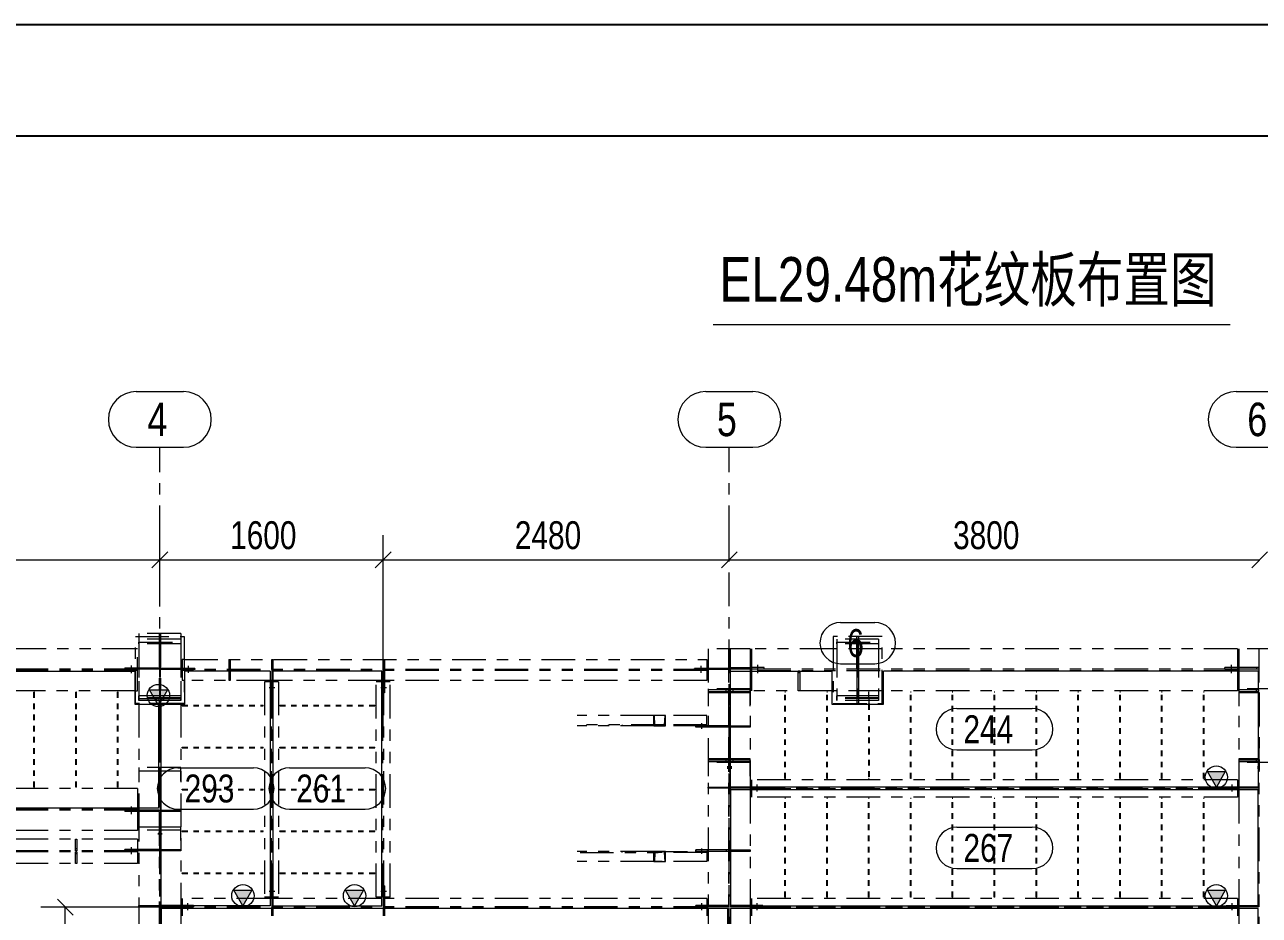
# Model space of a CAD drawing. Header units: millimetres. Extents: x 6786 to 7380, y -302 to 118.
# Drawn here: x 6942.2 to 7052.7, y 38.2 to 118 of the extents above; entities that cross this region are included whole.
import ezdxf

# ---------------------------------------------------------------- set-up
doc = ezdxf.new("R2010")
doc.units = ezdxf.units.MM
for name, pattern in [('XKITLINE00', [0]), ('XKITLINE02', [4, 2, -2]), ('XKITLINE03', [6, 3, -1, 1, -1]), ('XKITLINE04', [3, 0.5, -0.5, 0.5, -0.5, 0.5, -0.5]), ('XKITLINE05', [8, 3, -1, 1, -1, 1, -1])]:
    doc.linetypes.add(name, pattern=pattern)
for name, color, linetype, lineweight in [('Bolt', 7, 'Continuous', 0), ('OtherObjectType', 1, 'Continuous', 0), ('Part', 2, 'Continuous', 0), ('PartMark', 3, 'Continuous', 0), ('S-GRID', 1, 'Continuous', 0), ('Z-DIMENSIONS', 1, 'Continuous', 0)]:
    doc.layers.add(name, color=color, linetype=linetype, lineweight=lineweight)
doc.styles.add('Arial', font='arial.ttf')

msp = doc.modelspace()

# ---------------------------------------------------------------- hatches: boundary and pattern name
at = {"layer": 'Part'}
for points in [[(6953.33, 58.43), (6954.93, 58.43), (6954.13, 57.03)], [(7048.08, 51.12), (7049.68, 51.12), (7048.88, 49.72)], [(6960.9, 40.5), (6962.5, 40.5), (6961.7, 39.1)], [(6970.9, 40.5), (6972.5, 40.5), (6971.7, 39.1)], [(7048.08, 40.5), (7049.68, 40.5), (7048.88, 39.1)]]:
    msp.add_hatch(color=7, dxfattribs=at).paths.add_polyline_path(points, flags=17)

# ---------------------------------------------------------------- linework, layer by layer
at = {"color": 1, "linetype": 'XKITLINE00'}
msp.add_line((6785.84, 118.02), (7379.84, 118.02), dxfattribs=at)
at = {"color": 0, "linetype": 'XKITLINE00'}
msp.add_line((7369.84, 108.02), (6810.84, 108.02), dxfattribs=at)
at = {"layer": 'Bolt', "color": 6, "linetype": 'XKITLINE02', "lineweight": 0}
for p, q in [((6951.7, 60.63), (6951.7, 59.94)), ((6951.7, 60.63), (6951.7, 59.94)), ((6951.7, 60.63), (6951.7, 59.94)), ((6951.7, 60.63), (6951.7, 59.94)), ((6956.82, 59.96), (6956.82, 60.58)), ((6956.82, 59.96), (6956.82, 60.58)), ((6956.82, 59.96), (6956.82, 60.58)), ((7002.7, 60.58), (7002.7, 59.96)), ((7002.7, 60.58), (7002.7, 59.96)), ((7002.7, 60.58), (7002.7, 59.96)), ((7007.82, 59.92), (7007.82, 60.67)), ((7007.82, 59.92), (7007.82, 60.67)), ((7007.82, 59.92), (7007.82, 60.67)), ((7007.82, 59.92), (7007.82, 60.67)), ((7050.2, 60.67), (7050.2, 59.92)), ((7050.2, 60.67), (7050.2, 59.92)), ((7050.2, 60.67), (7050.2, 59.92)), ((7050.2, 60.67), (7050.2, 59.92)), ((6964.06, 58.66), (6964.56, 58.66)), ((6964.06, 58.66), (6964.56, 58.66)), ((6974.06, 58.66), (6974.56, 58.66)), ((6974.06, 58.66), (6974.56, 58.66)), ((7007.76, 49.33), (7007.76, 49.96)), ((7007.76, 49.33), (7007.76, 49.96)), ((7050.26, 49.96), (7050.26, 49.33)), ((7050.26, 49.96), (7050.26, 49.33)), ((6951.7, 48), (6951.7, 47.31)), ((6951.7, 48), (6951.7, 47.31)), ((6951.7, 48), (6951.7, 47.31)), ((6951.7, 48), (6951.7, 47.31)), ((6951.7, 44.35), (6951.7, 43.72)), ((6951.7, 44.35), (6951.7, 43.72)), ((6951.7, 44.35), (6951.7, 43.72)), ((6964.56, 40.38), (6964.06, 40.38)), ((6964.56, 40.38), (6964.06, 40.38)), ((6974.56, 40.38), (6974.06, 40.38)), ((6974.56, 40.38), (6974.06, 40.38)), ((6956.76, 38.71), (6956.76, 39.33)), ((6956.76, 38.71), (6956.76, 39.33)), ((7002.76, 39.33), (7002.76, 38.71)), ((7002.76, 39.33), (7002.76, 38.71)), ((7007.76, 38.71), (7007.76, 39.33)), ((7007.76, 38.71), (7007.76, 39.33)), ((7050.26, 39.33), (7050.26, 38.71)), ((7050.26, 39.33), (7050.26, 38.71))]:
    msp.add_line(p, q, dxfattribs=at)
at = {"layer": 'Bolt', "color": 6, "linetype": 'XKITLINE00', "lineweight": 0}
for p, q in [((6994.4, 55.31), (6994.4, 55.22)), ((6995.65, 55.31), (6995.65, 55.22)), ((6996.9, 55.31), (6996.9, 55.22)), ((6998.15, 55.31), (6998.15, 55.22)), ((7002.76, 55.45), (7002.76, 54.95)), ((7002.76, 55.45), (7002.76, 54.95)), ((7002.76, 44.24), (7002.76, 43.74)), ((7002.76, 44.24), (7002.76, 43.74)), ((6994.4, 43.88), (6994.4, 43.97)), ((6995.65, 43.88), (6995.65, 43.97)), ((6996.9, 43.88), (6996.9, 43.97)), ((6998.15, 43.88), (6998.15, 43.97))]:
    msp.add_line(p, q, dxfattribs=at)
at = {"layer": 'OtherObjectType', "color": 1, "linetype": 'XKITLINE00', "lineweight": 0}
msp.add_line((7003.8, 91.17), (7050.11, 91.17), dxfattribs=at)
at = {"layer": 'Part', "color": 6, "linetype": 'XKITLINE05', "lineweight": 0}
for p, q in [((6952.07, 63.22), (6956.45, 63.22)), ((6952.07, 57.22), (6952.07, 63.22)), ((6956.13, 63.47), (6952.38, 63.47)), ((6952.38, 63.47), (6952.38, 63.22)), ((6952.38, 63.22), (6952.38, 57.22)), ((6954.19, 63.47), (6954.19, 24.47)), ((6954.33, 63.47), (6954.33, 24.47)), ((6956.13, 63.47), (6956.13, 63.22)), ((6956.13, 63.22), (6956.13, 57.22)), ((6956.45, 63.22), (6956.45, 57.22)), ((7014.57, 63.22), (7014.57, 57.22)), ((7018.95, 63.22), (7014.57, 63.22)), ((7016.68, 60.29), (7016.68, 63.22)), ((7016.68, 63.22), (7016.83, 63.22)), ((7016.83, 63.22), (7016.83, 60.29)), ((7018.95, 57.22), (7018.95, 63.22)), ((6952.07, 62.1), (6896.45, 62.1)), ((6952.26, 62.1), (6952.07, 62.1)), ((6952.26, 58.35), (6952.26, 62.1)), ((6956.13, 62.97), (6952.38, 62.97)), ((6952.38, 62.97), (6952.38, 62.72)), ((6952.38, 62.55), (6952.38, 62.72)), ((6952.38, 62.72), (6956.13, 62.72)), ((6952.38, 62.72), (6952.38, 62.55)), ((6956.13, 62.55), (6952.38, 62.55)), ((6952.38, 62.55), (6952.38, 57.9)), ((6954.3, 62.55), (6954.22, 62.55)), ((6954.22, 62.55), (6954.22, 57.66)), ((6954.3, 62.55), (6954.3, 57.66)), ((6956.13, 62.97), (6956.13, 62.72)), ((6956.13, 62.72), (6956.13, 62.55)), ((6956.13, 62.72), (6956.13, 62.55)), ((6956.13, 62.55), (6956.13, 57.9)), ((7007.13, 62.1), (7003.38, 62.1)), ((7003.38, 62.1), (7003.38, 38.85)), ((7005.19, 62.1), (7005.19, 12.1)), ((7005.33, 62.1), (7005.33, 12.1)), ((7007.13, 62.1), (7007.13, 60.1)), ((7007.26, 62.1), (7007.26, 60.1)), ((7014.57, 62.1), (7007.26, 62.1)), ((7018.95, 62.1), (7014.57, 62.1)), ((7018.63, 62.97), (7014.88, 62.97)), ((7014.88, 62.97), (7014.88, 62.72)), ((7014.88, 62.55), (7014.88, 62.72)), ((7014.88, 62.72), (7018.63, 62.72)), ((7014.88, 62.72), (7014.88, 62.55)), ((7018.63, 62.55), (7014.88, 62.55)), ((7014.88, 62.55), (7014.88, 57.9)), ((7016.83, 62.1), (7016.68, 62.1)), ((7016.8, 62.55), (7016.72, 62.55)), ((7016.72, 62.55), (7016.72, 57.66)), ((7016.8, 62.55), (7016.8, 57.66)), ((7018.63, 62.97), (7018.63, 62.72)), ((7018.63, 62.72), (7018.63, 62.55)), ((7018.63, 62.72), (7018.63, 62.55)), ((7018.63, 62.55), (7018.63, 57.9)), ((7050.76, 62.1), (7018.95, 62.1)), ((7050.76, 62.1), (7050.76, 60.1)), ((7054.63, 62.1), (7050.88, 62.1)), ((7050.88, 62.1), (7050.88, 60.1)), ((7052.69, 62.1), (7052.69, 12.1)), ((6956.26, 61.16), (6956.26, 59.28)), ((6956.45, 61.16), (6956.26, 61.16)), ((6956.45, 61.16), (7003.26, 61.16)), ((6960.46, 60.26), (6960.46, 61.16)), ((6960.46, 61.16), (6960.56, 61.16)), ((6960.56, 61.16), (6960.56, 60.26)), ((6964.29, 60.26), (6964.29, 61.16)), ((6964.29, 61.16), (6964.39, 61.16)), ((6964.39, 61.16), (6964.39, 60.26)), ((6974.29, 60.26), (6974.29, 61.16)), ((6974.29, 61.16), (6974.39, 61.16)), ((6974.39, 61.16), (6974.39, 60.26)), ((7003.26, 61.16), (7003.26, 59.28)), ((6952.26, 60.28), (6861.88, 60.28)), ((6952.26, 60.16), (6861.88, 60.16)), ((6951.13, 60.41), (6954.19, 60.41)), ((6951.13, 60.41), (6951.13, 60.28)), ((6954.19, 60.28), (6951.13, 60.28)), ((6952.32, 60.28), (6952.32, 60.41)), ((6952.32, 60.28), (6952.32, 60.41)), ((6952.38, 60.41), (6952.38, 60.28)), ((6952.38, 60.28), (6952.38, 60.41)), ((6952.38, 60.41), (6952.38, 60.28)), ((6952.38, 60.28), (6952.38, 60.41)), ((6954, 60.28), (6954, 60.41)), ((6954, 60.41), (6954, 60.28)), ((6954.19, 60.41), (6954.19, 60.28)), ((6954.33, 60.26), (6954.33, 60.36)), ((6957.38, 60.36), (6954.33, 60.36)), ((6957.38, 60.26), (6954.33, 60.26)), ((6954.51, 60.26), (6954.51, 60.36)), ((6954.51, 60.36), (6954.51, 60.26)), ((6956.13, 60.36), (6956.13, 60.26)), ((6956.13, 60.26), (6956.13, 60.36)), ((6956.13, 60.36), (6956.13, 60.26)), ((6956.2, 60.26), (6956.2, 60.36)), ((6956.2, 60.26), (6956.2, 60.36)), ((7003.26, 60.26), (6956.26, 60.26)), ((7003.26, 60.18), (6956.26, 60.18)), ((6957.38, 60.36), (6957.38, 60.26)), ((6957.38, 60.26), (6957.38, 60.36)), ((6960.56, 60.45), (6960.46, 60.45)), ((6960.56, 60.26), (6960.46, 60.26)), ((6960.46, 59.28), (6960.46, 60.18)), ((6960.46, 60.18), (6960.56, 60.18)), ((6960.56, 59.99), (6960.46, 59.99)), ((6960.56, 60.18), (6960.56, 59.28)), ((6964.39, 60.45), (6964.29, 60.45)), ((6964.39, 60.26), (6964.29, 60.26)), ((6964.29, 60.18), (6964.29, 59.28)), ((6964.39, 60.18), (6964.29, 60.18)), ((6964.29, 59.99), (6964.39, 59.99)), ((6964.39, 59.99), (6964.29, 59.99)), ((6964.39, 60.18), (6964.39, 58.16)), ((6974.39, 60.45), (6974.29, 60.45)), ((6974.39, 60.26), (6974.29, 60.26)), ((6974.29, 60.18), (6974.29, 59.28)), ((6974.39, 60.18), (6974.29, 60.18)), ((6974.29, 59.99), (6974.39, 59.99)), ((6974.29, 59.99), (6974.39, 59.99)), ((6974.39, 60.18), (6974.39, 59.28)), ((7003.26, 60.36), (7002.13, 60.36)), ((7002.13, 60.26), (7002.13, 60.36)), ((7002.13, 60.26), (7002.13, 60.36)), ((7002.13, 60.26), (7003.26, 60.26)), ((7003.38, 60.36), (7003.26, 60.36)), ((7003.34, 60.26), (7003.26, 60.26)), ((7003.32, 60.26), (7003.32, 60.36)), ((7003.32, 60.26), (7003.32, 60.36)), ((7003.37, 60.26), (7003.34, 60.26)), ((7003.38, 60.26), (7003.34, 60.26)), ((7003.38, 60.26), (7003.37, 60.26)), ((7005.19, 60.36), (7003.38, 60.36)), ((7003.38, 60.26), (7003.38, 60.36)), ((7003.38, 60.36), (7003.38, 60.26)), ((7003.38, 60.36), (7003.38, 60.26)), ((7003.38, 60.26), (7003.38, 60.26)), ((7005.19, 60.26), (7003.38, 60.26)), ((7005, 60.26), (7005, 60.36)), ((7005, 60.26), (7005, 60.36)), ((7005.19, 60.36), (7005.19, 60.26)), ((7005.33, 60.44), (7005.33, 60.29)), ((7005.33, 60.44), (7007.13, 60.44)), ((7007.13, 60.29), (7005.33, 60.29)), ((7005.51, 60.29), (7005.51, 60.44)), ((7005.51, 60.29), (7005.51, 60.44)), ((7007.14, 60.44), (7007.13, 60.44)), ((7007.13, 60.44), (7007.13, 60.29)), ((7007.13, 60.29), (7007.13, 60.44)), ((7007.13, 60.44), (7007.13, 60.29)), ((7007.13, 60.44), (7007.14, 60.44)), ((7007.26, 60.29), (7007.13, 60.29)), ((7007.13, 60.1), (7007.13, 49.72)), ((7007.26, 60.44), (7007.14, 60.44)), ((7007.2, 60.29), (7007.2, 60.44)), ((7007.2, 60.29), (7007.2, 60.44)), ((7008.38, 60.44), (7007.26, 60.44)), ((7050.76, 60.29), (7007.26, 60.29)), ((7008.38, 60.29), (7007.26, 60.29)), ((7050.76, 60.15), (7007.26, 60.15)), ((7007.26, 60.1), (7007.26, 58.35)), ((7008.38, 60.29), (7008.38, 60.44)), ((7008.38, 60.29), (7008.38, 60.44)), ((7011.43, 58.35), (7011.43, 60.15)), ((7011.43, 60.15), (7011.58, 60.15)), ((7011.58, 59.96), (7011.43, 59.96)), ((7011.58, 60.15), (7011.58, 58.35)), ((7016.83, 60.54), (7016.68, 60.54)), ((7016.68, 60.29), (7016.83, 60.29)), ((7016.68, 60.15), (7016.68, 57.22)), ((7016.68, 60.15), (7016.83, 60.15)), ((7016.83, 59.9), (7016.68, 59.9)), ((7016.83, 60.15), (7016.83, 57.22)), ((7050.76, 60.44), (7049.63, 60.44)), ((7049.63, 60.29), (7049.63, 60.44)), ((7049.63, 60.29), (7049.63, 60.44)), ((7049.63, 60.29), (7050.76, 60.29)), ((7050.88, 60.44), (7050.76, 60.44)), ((7050.84, 60.29), (7050.76, 60.29)), ((7050.76, 60.1), (7050.76, 58.35)), ((7050.82, 60.29), (7050.82, 60.44)), ((7050.82, 60.29), (7050.82, 60.44)), ((7050.87, 60.29), (7050.84, 60.29)), ((7050.88, 60.29), (7050.84, 60.29)), ((7050.88, 60.29), (7050.87, 60.29)), ((7052.69, 60.44), (7050.88, 60.44)), ((7050.88, 60.29), (7050.88, 60.44)), ((7050.88, 60.44), (7050.88, 60.29)), ((7050.88, 60.44), (7050.88, 60.29)), ((7050.88, 60.29), (7050.88, 60.29)), ((7052.69, 60.29), (7050.88, 60.29)), ((7050.88, 60.1), (7050.88, 49.72)), ((7052.5, 60.29), (7052.5, 60.44)), ((7052.5, 60.29), (7052.5, 60.44)), ((7052.69, 60.44), (7052.69, 60.29)), ((6956.45, 59.28), (6956.26, 59.28)), ((6956.51, 59.28), (6956.45, 59.28)), ((6964.13, 59.28), (6956.51, 59.28)), ((6960.56, 59.28), (6960.46, 59.28)), ((6964.13, 59.16), (6963.63, 59.16)), ((6963.63, 59.16), (6963.63, 39.88)), ((6964.38, 59.28), (6964.13, 59.28)), ((6964.38, 59.16), (6964.13, 59.16)), ((6964.22, 59.16), (6964.22, 39.88)), ((6964.29, 59.28), (6964.29, 59.16)), ((6964.39, 59.28), (6964.29, 59.28)), ((6964.39, 59.28), (6964.29, 59.28)), ((6964.29, 59.28), (6964.39, 59.28)), ((6964.29, 59.22), (6964.38, 59.22)), ((6964.39, 59.22), (6964.29, 59.22)), ((6964.29, 59.16), (6964.29, 58.16)), ((6964.88, 59.16), (6964.29, 59.16)), ((6964.29, 39.88), (6964.29, 59.16)), ((6974.13, 59.28), (6964.38, 59.28)), ((6964.88, 59.16), (6964.88, 39.88)), ((6973.63, 39.88), (6973.63, 59.16)), ((6974.13, 59.16), (6973.63, 59.16)), ((7003.26, 59.28), (6974.13, 59.28)), ((6974.88, 59.16), (6974.13, 59.16)), ((6974.22, 39.88), (6974.22, 59.16)), ((6974.29, 59.28), (6974.29, 59.16)), ((6974.39, 59.28), (6974.29, 59.28)), ((6974.39, 59.28), (6974.29, 59.28)), ((6974.29, 59.28), (6974.39, 59.28)), ((6974.39, 59.22), (6974.29, 59.22)), ((6974.29, 59.22), (6974.39, 59.22)), ((6974.29, 59.16), (6974.29, 39.88)), ((6974.29, 59.16), (6974.29, 58.16)), ((6974.39, 59.28), (6974.39, 59.28)), ((6974.39, 59.28), (6974.39, 59.27)), ((6974.39, 59.27), (6974.39, 59.28)), ((6974.39, 59.24), (6974.39, 59.27)), ((6974.39, 59.24), (6974.39, 59.16)), ((6974.39, 59.16), (6974.39, 58.16)), ((6974.88, 39.88), (6974.88, 59.16)), ((6952.01, 58.35), (6896.51, 58.35)), ((6952.07, 58.35), (6952.01, 58.35)), ((6952.07, 58.35), (6952.26, 58.35)), ((6954.22, 57.9), (6952.38, 57.9)), ((6952.38, 57.49), (6952.38, 57.9)), ((6952.38, 57.9), (6952.38, 57.49)), ((6956.13, 57.72), (6952.38, 57.72)), ((6956.13, 57.66), (6952.38, 57.66)), ((6954.19, 57.62), (6952.38, 57.62)), ((6952.38, 57.62), (6952.38, 57.52)), ((6952.38, 57.52), (6954.19, 57.52)), ((6953.94, 57.62), (6953.94, 57.52)), ((6954.19, 57.52), (6954.19, 57.62)), ((6954.22, 57.9), (6954.3, 57.9)), ((6954.3, 57.9), (6954.22, 57.9)), ((6954.3, 57.66), (6954.22, 57.66)), ((6956.13, 57.9), (6954.3, 57.9)), ((6956.13, 57.62), (6954.33, 57.62)), ((6954.33, 57.62), (6954.33, 57.52)), ((6954.33, 57.52), (6956.13, 57.52)), ((6954.58, 57.62), (6954.58, 57.52)), ((6956.13, 57.9), (6956.13, 57.49)), ((6956.13, 57.9), (6956.13, 57.49)), ((6956.13, 57.52), (6956.13, 57.62)), ((6964.39, 58.16), (6964.29, 58.16)), ((6974.39, 58.16), (6974.29, 58.16)), ((7007.13, 58.53), (7003.38, 58.53)), ((7003.38, 58.53), (7003.38, 56.98)), ((7005.19, 58.43), (7003.38, 58.43)), ((7003.38, 58.43), (7003.38, 58.3)), ((7003.38, 58.3), (7005.19, 58.3)), ((7003.38, 58.2), (7005.2, 58.2)), ((7004.94, 58.43), (7004.94, 58.3)), ((7005.19, 58.3), (7005.19, 58.43)), ((7005.2, 58.2), (7005.2, 51.03)), ((7005.32, 51.03), (7005.32, 58.2)), ((7005.32, 58.2), (7007.13, 58.2)), ((7007.13, 58.43), (7005.33, 58.43)), ((7005.33, 58.43), (7005.33, 58.3)), ((7005.33, 58.3), (7007.13, 58.3)), ((7005.58, 58.43), (7005.58, 58.3)), ((7007.13, 56.98), (7007.13, 58.53)), ((7007.13, 58.3), (7007.13, 58.43)), ((7014.45, 58.35), (7007.26, 58.35)), ((7011.58, 58.35), (7011.43, 58.35)), ((7014.57, 58.35), (7014.45, 58.35)), ((7018.95, 58.35), (7014.57, 58.35)), ((7016.72, 57.9), (7014.88, 57.9)), ((7014.88, 57.49), (7014.88, 57.9)), ((7014.88, 57.9), (7014.88, 57.49)), ((7018.63, 57.72), (7014.88, 57.72)), ((7018.63, 57.66), (7014.88, 57.66)), ((7016.83, 58.35), (7016.68, 58.35)), ((7016.72, 57.9), (7016.8, 57.9)), ((7016.8, 57.9), (7016.72, 57.9)), ((7016.8, 57.66), (7016.72, 57.66)), ((7018.63, 57.9), (7016.8, 57.9)), ((7018.63, 57.9), (7018.63, 57.49)), ((7018.63, 57.9), (7018.63, 57.49)), ((7019.07, 58.35), (7018.95, 58.35)), ((7050.76, 58.35), (7019.07, 58.35)), ((7054.63, 58.53), (7050.88, 58.53)), ((7050.88, 58.53), (7050.88, 56.98)), ((7052.69, 58.43), (7050.88, 58.43)), ((7050.88, 58.43), (7050.88, 58.3)), ((7050.88, 58.3), (7052.69, 58.3)), ((7050.88, 58.2), (7052.7, 58.2)), ((7052.44, 58.43), (7052.44, 58.3)), ((7052.69, 58.3), (7052.69, 58.43)), ((7052.7, 58.2), (7052.7, 51.03)), ((6956.45, 57.22), (6952.07, 57.22)), ((6956.13, 57.49), (6952.38, 57.49)), ((6952.38, 57.47), (6952.38, 57.49)), ((6956.13, 57.47), (6952.38, 57.47)), ((6952.38, 57.22), (6952.38, 57.16)), ((6952.38, 57.16), (6952.38, 47.85)), ((6956.13, 57.49), (6956.13, 57.47)), ((6956.13, 57.22), (6956.13, 57.16)), ((6956.13, 57.16), (6956.13, 39.1)), ((7014.57, 57.22), (7018.95, 57.22)), ((7018.63, 57.49), (7014.88, 57.49)), ((7014.88, 57.47), (7014.88, 57.49)), ((7018.63, 57.47), (7014.88, 57.47)), ((7016.83, 57.22), (7016.68, 57.22)), ((7018.63, 57.49), (7018.63, 57.47)), ((6998.51, 56.13), (6991.64, 56.13)), ((6999.47, 55.31), (6991.89, 55.31)), ((7003.26, 56.13), (6998.51, 56.13)), ((6998.51, 55.22), (6998.51, 56.13)), ((6998.51, 56.13), (6998.51, 55.22)), ((6999.54, 56.13), (6998.51, 56.13)), ((6998.58, 55.31), (6998.55, 56.13)), ((6998.58, 55.31), (6998.55, 56.13)), ((7003.26, 55.31), (6998.58, 55.31)), ((6999.47, 55.31), (6999.51, 56.13)), ((6999.51, 56.13), (6999.47, 55.31)), ((6999.54, 55.22), (6999.54, 56.13)), ((6999.54, 55.22), (6999.54, 56.13)), ((7003.26, 55.22), (7003.26, 56.13)), ((6998.51, 55.22), (6991.64, 55.22)), ((7003.26, 55.22), (6998.51, 55.22)), ((6998.51, 55.22), (6999.54, 55.22)), ((7002.26, 55.1), (7002.26, 55.22)), ((7003.26, 55.22), (7002.26, 55.22)), ((7002.26, 55.22), (7002.26, 55.1)), ((7003.37, 55.1), (7002.26, 55.1)), ((7003.38, 55.22), (7003.26, 55.22)), ((7003.32, 55.22), (7003.32, 55.1)), ((7003.32, 55.1), (7003.32, 55.22)), ((7003.38, 55.1), (7003.37, 55.1)), ((7003.37, 55.1), (7003.38, 55.1)), ((7005.19, 55.22), (7003.38, 55.22)), ((7003.38, 55.1), (7003.38, 55.22)), ((7003.38, 55.22), (7003.38, 55.1)), ((7003.38, 55.22), (7003.38, 55.1)), ((7003.38, 55.1), (7003.38, 55.1)), ((7005.19, 55.1), (7003.38, 55.1)), ((7003.38, 55.1), (7003.38, 55.1)), ((7005, 55.1), (7005, 55.22)), ((7005, 55.1), (7005, 55.22)), ((7005.19, 55.22), (7005.19, 55.1)), ((7005.33, 55.1), (7005.33, 55.22)), ((7005.33, 55.22), (7007.13, 55.22)), ((7007.13, 55.1), (7005.33, 55.1)), ((7005.51, 55.22), (7005.51, 55.1)), ((7007.13, 55.22), (7007.13, 55.1)), ((7005.2, 52.25), (7003.38, 52.25)), ((7003.38, 52.25), (7003.38, 50.7)), ((7005.19, 52.15), (7003.38, 52.15)), ((7003.38, 52.15), (7003.38, 52.03)), ((7003.38, 52.03), (7005.19, 52.03)), ((7004.94, 52.15), (7004.94, 52.03)), ((7005.19, 52.03), (7005.19, 52.15)), ((7007.13, 52.25), (7005.32, 52.25)), ((7007.13, 52.15), (7005.33, 52.15)), ((7005.33, 52.15), (7005.33, 52.03)), ((7005.33, 52.03), (7007.13, 52.03)), ((7005.58, 52.15), (7005.58, 52.03)), ((7007.13, 50.7), (7007.13, 52.25)), ((7007.13, 52.03), (7007.13, 52.15)), ((7052.7, 52.25), (7050.88, 52.25)), ((7050.88, 52.25), (7050.88, 50.7)), ((7052.69, 52.15), (7050.88, 52.15)), ((7050.88, 52.15), (7050.88, 52.03)), ((7050.88, 52.03), (7052.69, 52.03)), ((7052.44, 52.15), (7052.44, 52.03)), ((7052.69, 52.03), (7052.69, 52.15)), ((6956.13, 51.47), (6952.38, 51.47)), ((6952.38, 51.47), (6952.38, 50.26)), ((6952.38, 51.19), (6954.2, 51.19)), ((6954.2, 51.19), (6954.2, 45.21)), ((6954.32, 45.21), (6954.32, 51.19)), ((6954.32, 51.19), (6956.13, 51.19)), ((6956.13, 50.26), (6956.13, 51.47)), ((7007.13, 51.92), (7003.38, 51.92)), ((7005.1, 51.59), (7005.1, 51.37)), ((7005.2, 51.52), (7005.1, 51.52)), ((7005.2, 51.59), (7005.2, 51.37)), ((7005.32, 51.59), (7005.32, 51.37)), ((7005.42, 51.52), (7005.32, 51.52)), ((7005.42, 51.59), (7005.42, 51.37)), ((7054.63, 51.92), (7050.88, 51.92)), ((7052.6, 51.59), (7052.6, 51.37)), ((7052.7, 51.52), (7052.6, 51.52)), ((7052.7, 51.59), (7052.7, 51.37)), ((7007.26, 50.38), (7007.26, 49.63)), ((7050.76, 50.38), (7007.26, 50.38)), ((7050.76, 50.38), (7050.76, 49.63)), ((6952.26, 49.6), (6894.26, 49.6)), ((6952.26, 49.6), (6952.26, 47.85)), ((7003.38, 49.73), (7005.19, 49.73)), ((7003.38, 49.63), (7003.38, 49.73)), ((7005.19, 49.63), (7003.38, 49.63)), ((7005, 49.73), (7005, 49.63)), ((7005.19, 49.73), (7005.19, 49.63)), ((7005.33, 49.73), (7005.33, 49.63)), ((7008.26, 49.73), (7005.33, 49.73)), ((7007.18, 49.63), (7005.33, 49.63)), ((7005.51, 49.63), (7005.51, 49.73)), ((7005.51, 49.63), (7005.51, 49.73)), ((7007.13, 49.73), (7007.13, 49.63)), ((7007.13, 49.63), (7007.13, 49.73)), ((7007.13, 49.73), (7007.13, 49.63)), ((7007.13, 49.63), (7007.13, 49.73)), ((7007.13, 49.72), (7007.13, 49.47)), ((7007.2, 49.63), (7007.13, 49.63)), ((7007.13, 49.47), (7007.13, 39.1)), ((7007.2, 49.73), (7007.2, 49.72)), ((7007.2, 49.72), (7007.2, 49.63)), ((7007.26, 49.63), (7007.2, 49.63)), ((7007.26, 49.72), (7007.26, 49.47)), ((7007.26, 49.63), (7050.76, 49.63)), ((7008.26, 49.63), (7007.26, 49.63)), ((7050.76, 49.56), (7007.26, 49.56)), ((7007.26, 49.47), (7007.26, 48.81)), ((7050.76, 48.81), (7007.26, 48.81)), ((7008.26, 49.73), (7008.26, 49.63)), ((7008.26, 49.63), (7008.26, 49.73)), ((7049.76, 49.73), (7052.69, 49.73)), ((7049.76, 49.73), (7049.76, 49.63)), ((7049.76, 49.63), (7049.76, 49.73)), ((7050.76, 49.63), (7049.76, 49.63)), ((7050.76, 49.72), (7050.76, 49.47)), ((7050.84, 49.63), (7050.76, 49.63)), ((7050.76, 49.47), (7050.76, 48.81)), ((7050.82, 49.73), (7050.82, 49.63)), ((7050.82, 49.72), (7050.82, 49.63)), ((7050.84, 49.63), (7050.87, 49.63)), ((7050.88, 49.63), (7050.87, 49.63)), ((7050.87, 49.63), (7050.88, 49.63)), ((7050.88, 49.63), (7050.88, 49.73)), ((7050.88, 49.73), (7050.88, 49.63)), ((7050.88, 49.73), (7050.88, 49.63)), ((7050.88, 49.63), (7050.88, 49.73)), ((7050.88, 49.72), (7050.88, 49.47)), ((7050.88, 49.63), (7050.88, 49.63)), ((7052.69, 49.63), (7050.88, 49.63)), ((7050.88, 49.47), (7050.88, 39.1)), ((7052.5, 49.63), (7052.5, 49.73)), ((7052.5, 49.63), (7052.5, 49.73)), ((7052.69, 49.73), (7052.69, 49.63)), ((6952.26, 47.78), (6892.38, 47.78)), ((6952.26, 47.66), (6892.38, 47.66)), ((6952.26, 47.66), (6951.13, 47.66)), ((6951.13, 47.66), (6951.13, 47.53)), ((6952.26, 47.85), (6952.26, 45.85)), ((6952.38, 47.66), (6952.26, 47.66)), ((6952.32, 47.66), (6952.32, 47.53)), ((6952.32, 47.53), (6952.32, 47.66)), ((6952.38, 47.85), (6952.38, 24.47)), ((6954.19, 47.66), (6952.38, 47.66)), ((6952.38, 47.53), (6952.38, 47.66)), ((6952.38, 47.66), (6952.38, 47.53)), ((6952.38, 47.66), (6952.38, 47.53)), ((6952.38, 47.53), (6952.38, 47.66)), ((6954, 47.53), (6954, 47.66)), ((6954, 47.53), (6954, 47.66)), ((6954.19, 47.66), (6954.19, 47.53)), ((6954.33, 47.53), (6954.33, 47.66)), ((6954.33, 47.66), (6956.13, 47.66)), ((6954.51, 47.66), (6954.51, 47.53)), ((6956.13, 47.66), (6956.13, 47.53)), ((6952.26, 47.53), (6951.13, 47.53)), ((6952.34, 47.53), (6952.26, 47.53)), ((6952.34, 47.53), (6952.37, 47.53)), ((6952.38, 47.53), (6952.37, 47.53)), ((6952.37, 47.53), (6952.38, 47.53)), ((6952.38, 47.53), (6952.38, 47.53)), ((6954.19, 47.53), (6952.38, 47.53)), ((6956.13, 47.53), (6954.33, 47.53)), ((6952.26, 45.85), (6939.88, 45.85)), ((6954.2, 46.14), (6952.38, 46.14)), ((6952.38, 46.14), (6952.38, 44.93)), ((6956.13, 45.86), (6952.38, 45.86)), ((6954.1, 45.61), (6954.1, 45.49)), ((6954.2, 45.56), (6954.1, 45.56)), ((6954.2, 45.61), (6954.2, 45.49)), ((6956.13, 46.14), (6954.32, 46.14)), ((6954.32, 45.61), (6954.32, 45.49)), ((6954.42, 45.56), (6954.32, 45.56)), ((6954.42, 45.61), (6954.42, 45.49)), ((6956.13, 44.93), (6956.13, 46.14)), ((6952.26, 45.06), (6939.88, 45.06)), ((6946.71, 44.01), (6946.71, 45.06)), ((6946.71, 45.06), (6946.81, 45.06)), ((6946.81, 45.06), (6946.81, 44.01)), ((6952.26, 45.06), (6952.26, 42.88)), ((6952.26, 44.01), (6937.38, 44.01)), ((6952.26, 43.93), (6937.38, 43.93)), ((6946.81, 44.2), (6946.71, 44.2)), ((6946.81, 44.01), (6946.71, 44.01)), ((6946.71, 42.88), (6946.71, 43.93)), ((6946.71, 43.93), (6946.81, 43.93)), ((6946.81, 43.74), (6946.71, 43.74)), ((6946.81, 43.93), (6946.81, 42.88)), ((6951.13, 44.01), (6951.13, 44.14)), ((6951.13, 44.01), (6951.13, 44.14)), ((6952.26, 44.14), (6951.13, 44.14)), ((6951.13, 44.01), (6952.26, 44.01)), ((6952.32, 44.14), (6952.26, 44.14)), ((6952.34, 44.01), (6952.26, 44.01)), ((6952.38, 44.14), (6952.32, 44.14)), ((6952.32, 44.01), (6952.32, 44.14)), ((6952.32, 44.01), (6952.32, 44.14)), ((6952.37, 44.14), (6952.34, 44.14)), ((6952.37, 44.01), (6952.34, 44.01)), ((6952.38, 44.01), (6952.34, 44.01)), ((6952.38, 44.14), (6952.37, 44.14)), ((6952.38, 44.01), (6952.37, 44.01)), ((6954.19, 44.14), (6952.38, 44.14)), ((6952.38, 44.01), (6952.38, 44.14)), ((6952.38, 44.14), (6952.38, 44.01)), ((6952.38, 44.01), (6952.38, 44.14)), ((6952.38, 44.14), (6952.38, 44.14)), ((6952.38, 44.01), (6952.38, 44.01)), ((6954.19, 44.01), (6952.38, 44.01)), ((6954, 44.01), (6954, 44.14)), ((6954, 44.01), (6954, 44.14)), ((6954.19, 44.14), (6954.19, 44.01)), ((6954.33, 44.01), (6954.33, 44.14)), ((6954.33, 44.14), (6956.13, 44.14)), ((6956.13, 44.01), (6954.33, 44.01)), ((6954.51, 44.14), (6954.51, 44.01)), ((6956.13, 44.14), (6956.13, 44.01)), ((6998.51, 43.97), (6991.64, 43.97)), ((6991.89, 43.88), (6999.47, 43.88)), ((6998.51, 43.06), (6998.51, 43.97)), ((6998.51, 43.97), (7003.26, 43.97)), ((6998.51, 43.97), (6998.51, 43.06)), ((6999.54, 43.97), (6998.51, 43.97)), ((6998.58, 43.88), (6998.55, 43.06)), ((6998.55, 43.06), (6998.58, 43.88)), ((7003.26, 43.88), (6998.58, 43.88)), ((6999.51, 43.06), (6999.47, 43.88)), ((6999.47, 43.88), (6999.51, 43.06)), ((6999.54, 43.06), (6999.54, 43.97)), ((6999.54, 43.06), (6999.54, 43.97)), ((7003.38, 44.1), (7002.26, 44.1)), ((7002.26, 43.97), (7002.26, 44.1)), ((7002.26, 44.1), (7002.26, 43.97)), ((7003.26, 43.97), (7002.26, 43.97)), ((7003.34, 43.97), (7003.26, 43.97)), ((7003.26, 43.97), (7003.26, 43.06)), ((7003.32, 44.1), (7003.32, 43.97)), ((7003.32, 43.97), (7003.32, 44.1)), ((7003.34, 43.97), (7003.37, 43.97)), ((7003.38, 43.97), (7003.37, 43.97)), ((7003.37, 43.97), (7003.38, 43.97)), ((7005.19, 44.1), (7003.38, 44.1)), ((7003.38, 43.97), (7003.38, 44.1)), ((7003.38, 44.1), (7003.38, 43.97)), ((7003.38, 44.1), (7003.38, 43.97)), ((7003.38, 43.97), (7003.38, 43.97)), ((7005.19, 43.97), (7003.38, 43.97)), ((7003.38, 43.97), (7003.38, 43.97)), ((7005, 43.97), (7005, 44.1)), ((7005, 43.97), (7005, 44.1)), ((7005.19, 44.1), (7005.19, 43.97)), ((7005.33, 43.97), (7005.33, 44.1)), ((7005.33, 44.1), (7007.13, 44.1)), ((7007.13, 43.97), (7005.33, 43.97)), ((7005.51, 44.1), (7005.51, 43.97)), ((7007.13, 44.1), (7007.13, 43.97)), ((6952.26, 42.88), (6939.88, 42.88)), ((6946.81, 42.88), (6946.71, 42.88)), ((6998.51, 43.06), (6991.64, 43.06)), ((7003.26, 43.06), (6998.51, 43.06)), ((6998.51, 43.06), (6999.54, 43.06)), ((6964.13, 39.88), (6963.63, 39.88)), ((6964.38, 39.88), (6964.13, 39.88)), ((6964.39, 40.88), (6964.29, 40.88)), ((6964.29, 40.88), (6964.29, 39.88)), ((6964.29, 40.88), (6964.39, 40.88)), ((6964.29, 39.88), (6964.29, 39.75)), ((6964.88, 39.88), (6964.29, 39.88)), ((6964.29, 39.81), (6964.38, 39.81)), ((6964.39, 39.81), (6964.38, 39.81)), ((6964.39, 40.88), (6964.39, 39.01)), ((6974.13, 39.88), (6973.63, 39.88)), ((6974.88, 39.88), (6974.13, 39.88)), ((6974.39, 40.88), (6974.29, 40.88)), ((6974.29, 40.88), (6974.29, 39.88)), ((6974.29, 40.88), (6974.39, 40.88)), ((6974.29, 39.88), (6974.29, 39.75)), ((6974.29, 39.81), (6974.39, 39.81)), ((6974.29, 39.81), (6974.39, 39.81)), ((6974.39, 40.88), (6974.39, 39.88)), ((6974.39, 39.88), (6974.39, 39.81)), ((6974.39, 39.81), (6974.39, 39.75)), ((6952.38, 39.11), (6954.19, 39.11)), ((6952.38, 39.01), (6952.38, 39.11)), ((6954.19, 39.01), (6952.38, 39.01)), ((6954, 39.11), (6954, 39.01)), ((6954.19, 39.11), (6954.19, 39.01)), ((6954.33, 39.11), (6954.33, 39.01)), ((6957.26, 39.11), (6954.33, 39.11)), ((6956.18, 39.01), (6954.33, 39.01)), ((6954.51, 39.01), (6954.51, 39.11)), ((6954.51, 39.01), (6954.51, 39.11)), ((6956.13, 39.11), (6956.13, 39.01)), ((6956.13, 39.01), (6956.13, 39.11)), ((6956.13, 39.11), (6956.13, 39.01)), ((6956.13, 39.01), (6956.13, 39.11)), ((6956.13, 39.1), (6956.13, 38.85)), ((6956.2, 39.01), (6956.13, 39.01)), ((6956.13, 38.85), (6956.13, 26.6)), ((6956.2, 39.11), (6956.2, 39.1)), ((6956.2, 39.1), (6956.2, 39.01)), ((6956.26, 39.01), (6956.2, 39.01)), ((6956.26, 39.75), (6956.26, 39.01)), ((6964.13, 39.75), (6956.26, 39.75)), ((6956.26, 39.1), (6956.26, 38.85)), ((7003.26, 39.01), (6956.26, 39.01)), ((6957.26, 39.01), (6956.26, 39.01)), ((7003.26, 38.93), (6956.26, 38.93)), ((6956.26, 38.85), (6956.26, 38.19)), ((6957.26, 39.11), (6957.26, 39.01)), ((6957.26, 39.01), (6957.26, 39.11)), ((6964.38, 39.75), (6964.13, 39.75)), ((6964.29, 39.75), (6964.29, 39.75)), ((6964.29, 39.75), (6964.39, 39.75)), ((6964.39, 39.75), (6964.29, 39.75)), ((6964.39, 39.75), (6964.29, 39.75)), ((6964.29, 39.75), (6964.29, 39.01)), ((6964.29, 39.2), (6964.39, 39.2)), ((6964.29, 39.2), (6964.39, 39.2)), ((6964.39, 39.01), (6964.29, 39.01)), ((6964.29, 38.19), (6964.29, 38.93)), ((6964.29, 38.93), (6964.39, 38.93)), ((6964.39, 38.75), (6964.29, 38.75)), ((6974.13, 39.75), (6964.38, 39.75)), ((6964.39, 38.93), (6964.39, 38.19)), ((7003.26, 39.75), (6974.13, 39.75)), ((6974.29, 39.75), (6974.29, 39.75)), ((6974.29, 39.75), (6974.39, 39.75)), ((6974.39, 39.75), (6974.29, 39.75)), ((6974.39, 39.75), (6974.29, 39.75)), ((6974.29, 39.01), (6974.29, 39.75)), ((6974.29, 39.2), (6974.39, 39.2)), ((6974.29, 39.2), (6974.39, 39.2)), ((6974.39, 39.01), (6974.29, 39.01)), ((6974.29, 38.19), (6974.29, 38.93)), ((6974.29, 38.93), (6974.39, 38.93)), ((6974.39, 38.75), (6974.29, 38.75)), ((6974.39, 39.79), (6974.39, 39.01)), ((6974.39, 38.93), (6974.39, 38.19)), ((7003.26, 39.11), (7002.26, 39.11)), ((7002.26, 39.11), (7002.26, 39.01)), ((7002.26, 39.01), (7002.26, 39.11)), ((7003.26, 39.01), (7002.26, 39.01)), ((7003.26, 39.75), (7003.26, 38.85)), ((7003.38, 39.11), (7003.26, 39.11)), ((7003.34, 39.01), (7003.26, 39.01)), ((7003.26, 38.85), (7003.26, 38.19)), ((7003.32, 39.11), (7003.32, 39.01)), ((7003.32, 39.01), (7003.32, 39.11)), ((7003.34, 39.01), (7003.37, 39.01)), ((7003.38, 39.01), (7003.37, 39.01)), ((7003.37, 39.01), (7003.38, 39.01)), ((7005.19, 39.11), (7003.38, 39.11)), ((7003.38, 39.01), (7003.38, 39.11)), ((7003.38, 39.11), (7003.38, 39.01)), ((7003.38, 39.11), (7003.38, 39.01)), ((7003.38, 39.01), (7003.38, 39.11)), ((7003.38, 39.01), (7003.38, 39.01)), ((7005.19, 39.01), (7003.38, 39.01)), ((7003.38, 38.85), (7003.38, 26.6)), ((7005, 39.01), (7005, 39.11)), ((7005, 39.01), (7005, 39.11)), ((7005.19, 39.11), (7005.19, 39.01)), ((7005.33, 39.11), (7005.33, 39.01)), ((7008.26, 39.11), (7005.33, 39.11)), ((7007.18, 39.01), (7005.33, 39.01)), ((7005.51, 39.01), (7005.51, 39.11)), ((7005.51, 39.01), (7005.51, 39.11)), ((7007.13, 39.11), (7007.13, 39.01)), ((7007.13, 39.01), (7007.13, 39.11)), ((7007.13, 39.11), (7007.13, 39.01)), ((7007.13, 39.01), (7007.13, 39.11)), ((7007.13, 39.1), (7007.13, 38.85)), ((7007.2, 39.01), (7007.13, 39.01)), ((7007.13, 38.85), (7007.13, 26.6)), ((7007.2, 39.11), (7007.2, 39.1)), ((7007.2, 39.1), (7007.2, 39.01)), ((7007.26, 39.01), (7007.2, 39.01)), ((7007.26, 39.75), (7007.26, 39.01)), ((7050.76, 39.75), (7007.26, 39.75)), ((7007.26, 39.1), (7007.26, 38.85)), ((7007.26, 39.01), (7050.76, 39.01)), ((7008.26, 39.01), (7007.26, 39.01)), ((7050.76, 38.93), (7007.26, 38.93)), ((7007.26, 38.85), (7007.26, 38.19)), ((7008.26, 39.11), (7008.26, 39.01)), ((7008.26, 39.01), (7008.26, 39.11)), ((7049.76, 39.11), (7052.69, 39.11)), ((7049.76, 39.11), (7049.76, 39.01)), ((7049.76, 39.01), (7049.76, 39.11)), ((7050.76, 39.01), (7049.76, 39.01)), ((7050.76, 39.75), (7050.76, 39.01)), ((7050.76, 39.1), (7050.76, 38.85)), ((7050.84, 39.01), (7050.76, 39.01)), ((7050.76, 38.85), (7050.76, 38.19)), ((7050.82, 39.11), (7050.82, 39.01)), ((7050.82, 39.1), (7050.82, 39.01)), ((7050.84, 39.01), (7050.87, 39.01)), ((7050.88, 39.01), (7050.87, 39.01)), ((7050.87, 39.01), (7050.88, 39.01)), ((7050.88, 39.01), (7050.88, 39.11)), ((7050.88, 39.11), (7050.88, 39.01)), ((7050.88, 39.11), (7050.88, 39.01)), ((7050.88, 39.01), (7050.88, 39.11)), ((7050.88, 39.1), (7050.88, 38.85)), ((7050.88, 39.01), (7050.88, 39.01)), ((7052.69, 39.01), (7050.88, 39.01)), ((7050.88, 38.85), (7050.88, 26.6)), ((7052.5, 39.01), (7052.5, 39.11)), ((7052.5, 39.01), (7052.5, 39.11)), ((7052.69, 39.11), (7052.69, 39.01))]:
    msp.add_line(p, q, dxfattribs=at)
at = {"layer": 'Part', "color": 7, "linetype": 'XKITLINE00', "lineweight": 0}
for p, q in [((6896.51, 60.1), (6952.01, 60.1)), ((6952.01, 60.1), (6952.01, 57.16)), ((6964.13, 60.1), (6956.51, 60.1)), ((6956.51, 57.16), (6956.51, 60.1)), ((6964.13, 60.1), (6964.13, 39.1)), ((6974.13, 60.1), (6964.38, 60.1)), ((6964.38, 60.1), (6964.38, 39.1)), ((6974.13, 39.1), (6974.13, 60.1)), ((7005.38, 49.72), (7005.38, 60.1)), ((7005.38, 60.1), (7014.45, 60.1)), ((7014.45, 60.1), (7014.45, 57.16)), ((7052.63, 60.1), (7019.07, 60.1)), ((7019.07, 57.16), (7019.07, 60.1)), ((7052.63, 60.1), (7052.63, 49.72)), ((6954.13, 57.03), (6953.33, 58.43)), ((6953.33, 58.43), (6954.93, 58.43)), ((6954.93, 58.43), (6954.13, 57.03)), ((6952.01, 57.16), (6954.13, 57.16)), ((6954.13, 57.16), (6954.13, 47.85)), ((6954.38, 39.1), (6954.38, 57.16)), ((6954.38, 57.16), (6956.51, 57.16)), ((7014.45, 57.16), (7019.07, 57.16)), ((7017.73, 57.22), (7017.73, 57.16)), ((7017.79, 57.22), (7017.79, 57.16)), ((7048.88, 49.72), (7048.08, 51.12)), ((7048.08, 51.12), (7049.68, 51.12)), ((7049.68, 51.12), (7048.88, 49.72)), ((7052.63, 49.72), (7005.38, 49.72)), ((7052.63, 49.47), (7005.38, 49.47)), ((7005.38, 49.47), (7005.38, 39.1)), ((7052.63, 39.1), (7052.63, 49.47)), ((6954.13, 47.85), (6940.01, 47.85)), ((6961.7, 39.1), (6960.9, 40.5)), ((6960.9, 40.5), (6962.5, 40.5)), ((6962.5, 40.5), (6961.7, 39.1)), ((6971.7, 39.1), (6970.9, 40.5)), ((6970.9, 40.5), (6972.5, 40.5)), ((6972.5, 40.5), (6971.7, 39.1)), ((7048.88, 39.1), (7048.08, 40.5)), ((7048.08, 40.5), (7049.68, 40.5)), ((7049.68, 40.5), (7048.88, 39.1)), ((6964.13, 39.1), (6954.38, 39.1)), ((7005.13, 38.85), (6954.38, 38.85)), ((6954.38, 38.85), (6954.38, 26.6)), ((6964.38, 39.1), (6974.13, 39.1)), ((7005.13, 26.6), (7005.13, 38.85)), ((7005.38, 39.1), (7052.63, 39.1)), ((7052.63, 38.85), (7005.38, 38.85)), ((7005.38, 38.85), (7005.38, 26.6)), ((7052.63, 26.6), (7052.63, 38.85))]:
    msp.add_line(p, q, dxfattribs=at)
at = {"layer": 'Part', "color": 2, "linetype": 'XKITLINE04', "lineweight": 0}
for p, q in [((6942.98, 49.72), (6942.98, 58.22)), ((6943.04, 58.22), (6942.98, 58.22)), ((6943.04, 49.72), (6943.04, 58.22)), ((6946.73, 49.72), (6946.73, 58.22)), ((6946.79, 58.22), (6946.73, 58.22)), ((6946.79, 49.72), (6946.79, 58.22)), ((6950.48, 49.72), (6950.48, 58.22)), ((6950.54, 58.22), (6950.48, 58.22)), ((6950.54, 49.72), (6950.54, 58.22)), ((7010.23, 50.5), (7010.23, 58.22)), ((7010.29, 58.22), (7010.23, 58.22)), ((7010.29, 50.5), (7010.29, 58.22)), ((7013.98, 50.5), (7013.98, 58.22)), ((7014.04, 58.22), (7013.98, 58.22)), ((7014.04, 50.5), (7014.04, 58.22)), ((7017.73, 58.22), (7017.73, 57.22)), ((7017.79, 58.22), (7017.73, 58.22)), ((7017.79, 57.22), (7017.79, 58.22)), ((7021.48, 50.5), (7021.48, 58.22)), ((7021.54, 58.22), (7021.48, 58.22)), ((7021.54, 50.5), (7021.54, 58.22)), ((7025.23, 50.5), (7025.23, 58.22)), ((7025.29, 58.22), (7025.23, 58.22)), ((7025.29, 50.5), (7025.29, 58.22)), ((7028.98, 50.5), (7028.98, 58.22)), ((7029.04, 58.22), (7028.98, 58.22)), ((7029.04, 50.5), (7029.04, 58.22)), ((7032.73, 50.5), (7032.73, 58.22)), ((7032.79, 58.22), (7032.73, 58.22)), ((7032.79, 50.5), (7032.79, 58.22)), ((7036.48, 50.5), (7036.48, 58.22)), ((7036.54, 58.22), (7036.48, 58.22)), ((7036.54, 50.5), (7036.54, 58.22)), ((7040.23, 50.5), (7040.23, 58.22)), ((7040.29, 58.22), (7040.23, 58.22)), ((7040.29, 50.5), (7040.29, 58.22)), ((7043.98, 50.5), (7043.98, 58.22)), ((7044.04, 58.22), (7043.98, 58.22)), ((7044.04, 50.5), (7044.04, 58.22)), ((7047.73, 50.5), (7047.73, 58.22)), ((7047.79, 58.22), (7047.73, 58.22)), ((7047.79, 50.5), (7047.79, 58.22)), ((6956.26, 56.99), (6956.26, 57.05)), ((6956.26, 57.05), (6963.51, 57.05)), ((6956.26, 56.99), (6963.51, 56.99)), ((6963.51, 56.99), (6963.51, 57.05)), ((6965.01, 56.99), (6965.01, 57.05)), ((6965.01, 57.05), (6973.51, 57.05)), ((6965.01, 56.99), (6973.51, 56.99)), ((6973.51, 56.99), (6973.51, 57.05)), ((7017.73, 57.16), (7017.73, 50.5)), ((7017.79, 57.16), (7017.79, 50.5)), ((6956.26, 53.24), (6956.26, 53.3)), ((6956.26, 53.3), (6963.51, 53.3)), ((6956.26, 53.24), (6963.51, 53.24)), ((6963.51, 53.24), (6963.51, 53.3)), ((6965.01, 53.24), (6965.01, 53.3)), ((6965.01, 53.3), (6973.51, 53.3)), ((6965.01, 53.24), (6973.51, 53.24)), ((6973.51, 53.24), (6973.51, 53.3)), ((7010.29, 50.5), (7010.23, 50.5)), ((7014.04, 50.5), (7013.98, 50.5)), ((7017.79, 50.5), (7017.73, 50.5)), ((7021.54, 50.5), (7021.48, 50.5)), ((7025.29, 50.5), (7025.23, 50.5)), ((7029.04, 50.5), (7028.98, 50.5)), ((7032.79, 50.5), (7032.73, 50.5)), ((7036.54, 50.5), (7036.48, 50.5)), ((7040.29, 50.5), (7040.23, 50.5)), ((7044.04, 50.5), (7043.98, 50.5)), ((7047.79, 50.5), (7047.73, 50.5)), ((6943.04, 49.72), (6942.98, 49.72)), ((6946.79, 49.72), (6946.73, 49.72)), ((6950.54, 49.72), (6950.48, 49.72)), ((6956.26, 49.49), (6956.26, 49.55)), ((6956.26, 49.55), (6963.51, 49.55)), ((6956.26, 49.49), (6963.51, 49.49)), ((6963.51, 49.49), (6963.51, 49.55)), ((6965.01, 49.49), (6965.01, 49.55)), ((6965.01, 49.55), (6973.51, 49.55)), ((6965.01, 49.49), (6973.51, 49.49)), ((6973.51, 49.49), (6973.51, 49.55)), ((7010.23, 39.88), (7010.23, 48.69)), ((7010.29, 48.69), (7010.23, 48.69)), ((7010.29, 39.88), (7010.29, 48.69)), ((7013.98, 39.88), (7013.98, 48.69)), ((7014.04, 48.69), (7013.98, 48.69)), ((7014.04, 39.88), (7014.04, 48.69)), ((7017.73, 39.88), (7017.73, 48.69)), ((7017.79, 48.69), (7017.73, 48.69)), ((7017.79, 39.88), (7017.79, 48.69)), ((7021.48, 39.88), (7021.48, 48.69)), ((7021.54, 48.69), (7021.48, 48.69)), ((7021.54, 39.88), (7021.54, 48.69)), ((7025.23, 39.88), (7025.23, 48.69)), ((7025.29, 48.69), (7025.23, 48.69)), ((7025.29, 39.88), (7025.29, 48.69)), ((7028.98, 39.88), (7028.98, 48.69)), ((7029.04, 48.69), (7028.98, 48.69)), ((7029.04, 39.88), (7029.04, 48.69)), ((7032.73, 39.88), (7032.73, 48.69)), ((7032.79, 48.69), (7032.73, 48.69)), ((7032.79, 39.88), (7032.79, 48.69)), ((7036.48, 39.88), (7036.48, 48.69)), ((7036.54, 48.69), (7036.48, 48.69)), ((7036.54, 39.88), (7036.54, 48.69)), ((7040.23, 39.88), (7040.23, 48.69)), ((7040.29, 48.69), (7040.23, 48.69)), ((7040.29, 39.88), (7040.29, 48.69)), ((7043.98, 39.88), (7043.98, 48.69)), ((7044.04, 48.69), (7043.98, 48.69)), ((7044.04, 39.88), (7044.04, 48.69)), ((7047.73, 39.88), (7047.73, 48.69)), ((7047.79, 48.69), (7047.73, 48.69)), ((7047.79, 39.88), (7047.79, 48.69)), ((6956.26, 45.74), (6956.26, 45.8)), ((6956.26, 45.8), (6963.51, 45.8)), ((6956.26, 45.74), (6963.51, 45.74)), ((6963.51, 45.74), (6963.51, 45.8)), ((6965.01, 45.74), (6965.01, 45.8)), ((6965.01, 45.8), (6973.51, 45.8)), ((6965.01, 45.74), (6973.51, 45.74)), ((6973.51, 45.74), (6973.51, 45.8)), ((6956.26, 41.99), (6956.26, 42.05)), ((6956.26, 42.05), (6963.51, 42.05)), ((6963.51, 41.99), (6963.51, 42.05)), ((6965.01, 41.99), (6965.01, 42.05)), ((6965.01, 42.05), (6973.51, 42.05)), ((6973.51, 41.99), (6973.51, 42.05)), ((6956.26, 41.99), (6963.51, 41.99)), ((6965.01, 41.99), (6973.51, 41.99)), ((7010.29, 39.88), (7010.23, 39.88)), ((7014.04, 39.88), (7013.98, 39.88)), ((7017.79, 39.88), (7017.73, 39.88)), ((7021.54, 39.88), (7021.48, 39.88)), ((7025.29, 39.88), (7025.23, 39.88)), ((7029.04, 39.88), (7028.98, 39.88)), ((7032.79, 39.88), (7032.73, 39.88)), ((7036.54, 39.88), (7036.48, 39.88)), ((7040.29, 39.88), (7040.23, 39.88)), ((7044.04, 39.88), (7043.98, 39.88)), ((7047.79, 39.88), (7047.73, 39.88))]:
    msp.add_line(p, q, dxfattribs=at)
at = {"layer": 'Part', "color": 7, "linetype": 'XKITLINE00', "lineweight": 0}
for centre in [(6954.13, 57.93), (7048.88, 50.62), (6961.7, 40), (6971.7, 40), (7048.88, 40)]:
    msp.add_circle(centre, 1, dxfattribs=at)
at = {"layer": 'PartMark', "color": 1, "linetype": 'XKITLINE00', "lineweight": 0}
for p, q in [((7015.23, 64.48), (7018.29, 64.48)), ((7015.23, 60.78), (7018.29, 60.78)), ((7025.63, 56.76), (7032.39, 56.76)), ((7025.63, 53.06), (7032.39, 53.06)), ((6955.88, 51.45), (6962.64, 51.45)), ((6965.88, 51.45), (6972.64, 51.45)), ((6955.88, 47.75), (6962.64, 47.75)), ((6965.88, 47.75), (6972.64, 47.75)), ((7025.63, 46.13), (7032.39, 46.13)), ((7025.63, 42.43), (7032.39, 42.43))]:
    msp.add_line(p, q, dxfattribs=at)
for centre, start, end in [((7015.23, 62.63), 90, 270), ((7018.29, 62.63), 270, 90), ((7025.63, 54.91), 90, 270), ((7032.39, 54.91), 270, 90), ((6955.88, 49.6), 90, 270), ((6962.64, 49.6), 270, 90), ((6965.88, 49.6), 90, 270), ((6972.64, 49.6), 270, 90), ((7025.63, 44.28), 90, 270), ((7032.39, 44.28), 270, 90)]:
    msp.add_arc(centre, 1.85, start, end, dxfattribs=at)
at = {"layer": 'S-GRID', "color": 4, "linetype": 'XKITLINE00', "lineweight": 0}
for p, q in [((6952.15, 85.16), (6956.37, 85.16)), ((7003.15, 85.16), (7007.37, 85.16)), ((7050.65, 85.16), (7054.87, 85.16)), ((6952.15, 80.16), (6956.37, 80.16)), ((7003.15, 80.16), (7007.37, 80.16)), ((7050.65, 80.16), (7054.87, 80.16))]:
    msp.add_line(p, q, dxfattribs=at)
at = {"layer": 'S-GRID', "color": 4, "linetype": 'XKITLINE03', "lineweight": 0}
for p, q in [((6954.26, -234.06), (6954.26, 80.16)), ((7005.26, -234.06), (7005.26, 80.16))]:
    msp.add_line(p, q, dxfattribs=at)
at = {"layer": 'S-GRID', "color": 4, "linetype": 'XKITLINE00', "lineweight": 0}
for centre, start, end in [((6952.15, 82.66), 90, 270), ((6956.37, 82.66), 270, 90), ((7003.15, 82.66), 90, 270), ((7007.37, 82.66), 270, 90), ((7050.65, 82.66), 90, 270)]:
    msp.add_arc(centre, 2.5, start, end, dxfattribs=at)
at = {"layer": 'Z-DIMENSIONS', "color": 1, "linetype": 'XKITLINE00', "lineweight": 0}
for p, q in [((6954.26, 65.91), (6954.26, 72.29)), ((6954.26, 65.91), (6954.26, 72.29)), ((6974.26, 54.91), (6974.26, 72.29)), ((6974.26, 54.91), (6974.26, 72.29)), ((7005.26, 70.26), (7005.26, 72.29)), ((7005.26, 70.26), (7005.26, 72.29)), ((6954.97, 70.8), (6953.55, 69.38)), ((6954.97, 70.8), (6953.55, 69.38)), ((6974.97, 70.8), (6973.55, 69.38)), ((6974.97, 70.8), (6973.55, 69.38)), ((7005.97, 70.8), (7004.55, 69.38)), ((7005.97, 70.8), (7004.55, 69.38)), ((7053.47, 70.8), (7052.05, 69.38)), ((7053.47, 70.8), (7052.05, 69.38)), ((6894.26, 70.09), (6954.26, 70.09)), ((6954.26, 70.09), (6974.26, 70.09)), ((6974.26, 70.09), (7005.26, 70.09)), ((7005.26, 70.09), (7052.76, 70.09)), ((6957.22, 38.97), (6943.59, 38.97)), ((6945.08, 39.68), (6946.5, 38.26)), ((6945.79, 26.47), (6945.79, 38.97))]:
    msp.add_line(p, q, dxfattribs=at)
at = {"layer": 'Z-DIMENSIONS', "color": 3}
for p in [(6954.26, 70.09), (6954.26, 70.09), (6974.26, 70.09), (6974.26, 70.09), (7005.26, 70.09), (7005.26, 70.09), (6945.79, 38.97)]:
    msp.add_point(p, dxfattribs=at)

# ---------------------------------------------------------------- texts
at = {"layer": 'OtherObjectType', "color": 1, "style": 'Arial', "width": 0.765}
msp.add_text('EL29.48m花纹板布置图', height=4, dxfattribs=at).set_placement((7004.38, 93.2))
at = {"layer": 'PartMark', "color": 7, "style": 'Arial', "width": 0.765}
for s, p in [('6', (7015.83, 61.38)), ('244', (7026.23, 53.66)), ('293', (6956.48, 48.35)), ('261', (6966.48, 48.35)), ('267', (7026.23, 43.03))]:
    msp.add_text(s, height=2.5, dxfattribs=at).set_placement(p)
at = {"layer": 'S-GRID', "color": 4, "style": 'Arial', "width": 0.765}
for s, p in [('4', (6953.15, 81.16)), ('5', (7004.15, 81.16)), ('6', (7051.65, 81.16))]:
    msp.add_text(s, height=3, dxfattribs=at).set_placement(p)
at = {"layer": 'Z-DIMENSIONS', "color": 3, "style": 'Arial', "width": 0.765}
for s, p in [('1600', (6960.55, 71.04)), ('2480', (6986.05, 71.04)), ('3800', (7025.3, 71.04))]:
    msp.add_text(s, height=2.5, dxfattribs=at).set_placement(p)

doc.saveas('drawing.dxf')
